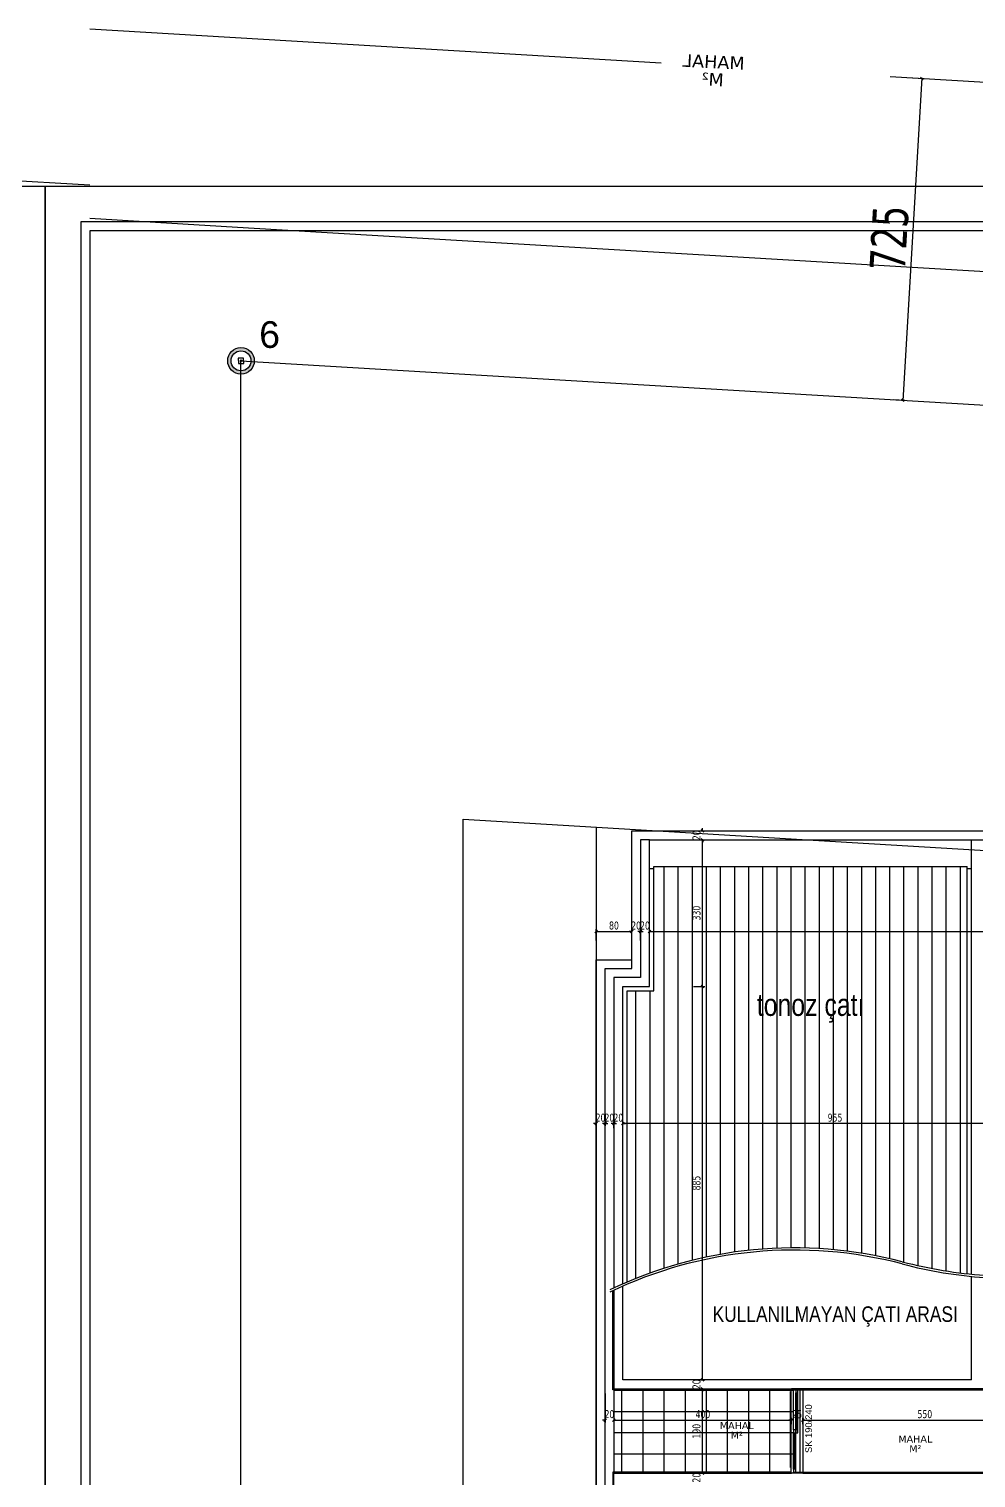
# Model space of a CAD drawing. Header units: millimetres. Extents: x 43168.9 to 43194.6, y -25545.1 to -25543.4.
# Drawn here: x 43178.349 to 43178.775, y -25544.091 to -25543.439 of the extents above; entities that cross this region are included whole.
import ezdxf
from ezdxf.enums import TextEntityAlignment as Align

# ---------------------------------------------------------------- set-up
doc = ezdxf.new("R2010")
doc.units = ezdxf.units.MM
doc.header["$LTSCALE"] = 200
doc.linetypes.add('DASHDOT', pattern=[1, 0.5, -0.25, 0, -0.25])
for name, color, linetype in [('arsasiniri_sgh', 10, 'Continuous'), ('cam_sgh', 1, 'Continuous'), ('dograma_sgh', 43, 'Continuous'), ('duv_sgh', 4, 'Continuous'), ('gor-1_sgh', 232, 'Continuous'), ('gor-2_sgh', 161, 'Continuous'), ('gor-3_sgh', 191, 'Continuous'), ('gor-4_sgh', 17, 'Continuous'), ('olcu-uyg_sgh', 193, 'Continuous'), ('olcuic_sgh', 183, 'Continuous'), ('pafta_sgh', 11, 'Continuous'), ('poz_sgh', 12, 'Continuous'), ('sembol_sgh', 8, 'Continuous'), ('siva_sgh', 145, 'Continuous'), ('tarama-zemin_sgh', 197, 'Continuous'), ('yapi-yaklasma_sgh', 41, 'DASHDOT'), ('yazi-mahal_sgh', 12, 'Continuous')]:
    doc.layers.add(name, color=color, linetype=linetype)
doc.styles.add('1-200', font='arial.ttf', dxfattribs={"height": 60})
doc.styles.add('dim', font='VERDANA.TTF', dxfattribs={"width": 0.7})
doc.styles.add('text1', font='VERDANA.TTF')
doc.styles.add('text2', font='arial.ttf')

msp = doc.modelspace()

# ---------------------------------------------------------------- hatches: boundary and pattern name
h = msp.add_hatch(color=256)
edge = h.paths.add_edge_path()
edge.add_arc((43178.444, -25543.58847), 0.006, 0, 360)
edge = h.paths.add_edge_path(flags=16)
edge.add_arc((43178.444, -25543.58847), 0.0045, 0, 360)

# ---------------------------------------------------------------- linework, layer by layer
at = {"color": 0, "linetype": 'ByBlock', "lineweight": -2}
for p, q in [((43178.75105, -25543.46208), (43178.74993, -25543.46081)), ((43178.44517, -25543.58724), (43178.44277, -25543.5873)), ((43178.44277, -25543.5873), (43178.44283, -25543.5897)), ((43178.44443, -25543.58888), (43178.44357, -25543.58806)), ((43178.44441, -25543.58804), (43178.44359, -25543.5889)), ((43178.44523, -25543.58964), (43178.44517, -25543.58724)), ((43178.44283, -25543.5897), (43178.44523, -25543.58964)), ((43178.74132, -25543.60555), (43178.74245, -25543.60682)), ((43178.65114, -25543.79932), (43178.65234, -25543.80052)), ((43178.65234, -25543.80452), (43178.65114, -25543.80332)), ((43178.65234, -25543.80452), (43178.65114, -25543.80332)), ((43178.60448, -25543.84465), (43178.60328, -25543.84585)), ((43178.61928, -25543.84585), (43178.62048, -25543.84465)), ((43178.61928, -25543.84585), (43178.62048, -25543.84465)), ((43178.62448, -25543.84465), (43178.62328, -25543.84585)), ((43178.62328, -25543.84585), (43178.62448, -25543.84465)), ((43178.62848, -25543.84465), (43178.62728, -25543.84585)), ((43178.62848, -25543.84465), (43178.62728, -25543.84585)), ((43178.65234, -25543.87052), (43178.65114, -25543.86932)), ((43178.65114, -25543.86932), (43178.65234, -25543.87052)), ((43178.60328, -25543.93228), (43178.60448, -25543.93108)), ((43178.60728, -25543.93228), (43178.60848, -25543.93108)), ((43178.60848, -25543.93108), (43178.60728, -25543.93228)), ((43178.61128, -25543.93228), (43178.61248, -25543.93108)), ((43178.61248, -25543.93108), (43178.61128, -25543.93228)), ((43178.61648, -25543.93108), (43178.61528, -25543.93228)), ((43178.61648, -25543.93108), (43178.61528, -25543.93228)), ((43178.65114, -25544.04631), (43178.65234, -25544.04751)), ((43178.65114, -25544.04631), (43178.65234, -25544.04751)), ((43178.65234, -25544.05151), (43178.65114, -25544.05031)), ((43178.65234, -25544.05151), (43178.65114, -25544.05031)), ((43178.60728, -25544.06568), (43178.60848, -25544.06448)), ((43178.61248, -25544.06448), (43178.61128, -25544.06568)), ((43178.61248, -25544.06448), (43178.61128, -25544.06568)), ((43178.69128, -25544.06568), (43178.69248, -25544.06448)), ((43178.69128, -25544.06568), (43178.69248, -25544.06448)), ((43178.69748, -25544.06448), (43178.69628, -25544.06568)), ((43178.69748, -25544.06448), (43178.69628, -25544.06568)), ((43178.65114, -25544.08831), (43178.65234, -25544.08951)), ((43178.65114, -25544.08831), (43178.65234, -25544.08951))]:
    msp.add_line(p, q, dxfattribs=at)
at = {"color": 0, "linetype": 'Continuous', "lineweight": -2}
for radius in [0.006, 0.0045]:
    msp.add_circle((43178.444, -25543.58847), radius, dxfattribs=at)
at = {"layer": 'arsasiniri_sgh', "color": 14}
for p, q in [((43178.444, -25543.58847), (43179.46176, -25543.64889)), ((43178.444, -25544.89), (43178.444, -25543.58847))]:
    msp.add_line(p, q, dxfattribs=at)
at = {"layer": 'cam_sgh'}
for p, q in [((43178.69411, -25544.0695), (43178.69411, -25544.05273)), ((43178.69324, -25544.08709), (43178.69324, -25544.07083))]:
    msp.add_line(p, q, dxfattribs=at)
at = {"layer": 'dograma_sgh'}
for p, q in [((43178.69278, -25544.0514), (43178.69278, -25544.05091)), ((43178.69278, -25544.05091), (43178.69551, -25544.05091)), ((43178.69551, -25544.0514), (43178.69278, -25544.0514)), ((43178.6946, -25544.0514), (43178.69369, -25544.0514)), ((43178.69369, -25544.0514), (43178.69369, -25544.05273)), ((43178.6946, -25544.05273), (43178.6946, -25544.0514)), ((43178.69551, -25544.05091), (43178.69551, -25544.0514)), ((43178.69369, -25544.05273), (43178.6946, -25544.05273)), ((43178.69369, -25544.0695), (43178.69278, -25544.0695)), ((43178.69278, -25544.0695), (43178.69278, -25544.07083)), ((43178.69278, -25544.07083), (43178.69369, -25544.07083)), ((43178.6946, -25544.0695), (43178.69369, -25544.0695)), ((43178.69369, -25544.0695), (43178.69369, -25544.07083)), ((43178.69369, -25544.07083), (43178.69369, -25544.0695)), ((43178.69369, -25544.07083), (43178.6946, -25544.07083)), ((43178.6946, -25544.07083), (43178.6946, -25544.0695)), ((43178.69369, -25544.08709), (43178.69278, -25544.08709)), ((43178.69278, -25544.08709), (43178.69278, -25544.08842)), ((43178.69278, -25544.08842), (43178.69369, -25544.08842)), ((43178.69278, -25544.08891), (43178.69278, -25544.08842)), ((43178.69278, -25544.08842), (43178.69551, -25544.08842)), ((43178.69551, -25544.08891), (43178.69278, -25544.08891)), ((43178.69369, -25544.08842), (43178.69369, -25544.08709)), ((43178.69551, -25544.08842), (43178.69551, -25544.08891))]:
    msp.add_line(p, q, dxfattribs=at)
at = {"layer": 'duv_sgh'}
for p, q in [((43178.61588, -25544.04691), (43178.61588, -25544.00479)), ((43178.77288, -25544.04691), (43178.77288, -25544.00039)), ((43178.61188, -25544.0066), (43178.61188, -25544.05091)), ((43178.61188, -25544.05091), (43178.69188, -25544.05091)), ((43178.77288, -25544.04691), (43178.61588, -25544.04691)), ((43178.69688, -25544.05091), (43178.69188, -25544.05091)), ((43178.77888, -25544.05091), (43178.69688, -25544.05091)), ((43178.61188, -25544.20506), (43178.61188, -25544.08891)), ((43178.61188, -25544.08891), (43178.69188, -25544.08891)), ((43178.69688, -25544.08891), (43178.69188, -25544.08891)), ((43178.69688, -25544.08891), (43178.80688, -25544.08891))]:
    msp.add_line(p, q, dxfattribs=at)
at = {"layer": 'gor-1_sgh'}
for p, q in [((43178.62788, -25543.80392), (43178.62388, -25543.80392)), ((43178.62388, -25543.80392), (43178.62388, -25543.86592)), ((43178.62788, -25543.86992), (43178.62788, -25543.80392)), ((43178.77288, -25543.80392), (43178.77688, -25543.80392)), ((43178.77288, -25543.99939), (43178.77288, -25543.80392)), ((43178.62388, -25543.86592), (43178.61188, -25543.86592)), ((43178.61188, -25543.86592), (43178.61188, -25544.0056)), ((43178.61588, -25544.00379), (43178.61588, -25543.86992)), ((43178.61588, -25543.86992), (43178.62788, -25543.86992))]:
    msp.add_line(p, q, dxfattribs=at)
at = {"layer": 'gor-2_sgh'}
for p, q in [((43178.37588, -25543.52433), (43178.44736, -25543.52858)), ((43178.44736, -25543.52858), (43178.84322, -25543.5521)), ((43178.61988, -25543.86192), (43178.61988, -25543.79992)), ((43178.61988, -25543.79992), (43178.94588, -25543.79992)), ((43178.62788, -25543.80392), (43178.94588, -25543.80392)), ((43178.62788, -25543.81692), (43178.62988, -25543.81692)), ((43178.62988, -25543.81592), (43178.77088, -25543.81592)), ((43178.62988, -25543.87192), (43178.62988, -25543.81592)), ((43178.77088, -25543.99918), (43178.77088, -25543.81592)), ((43178.77088, -25543.81692), (43178.77288, -25543.81692)), ((43178.60788, -25544.46492), (43178.60788, -25543.86192)), ((43178.60788, -25543.86192), (43178.61988, -25543.86192)), ((43178.61788, -25544.00292), (43178.61788, -25543.87192)), ((43178.61788, -25543.87192), (43178.62988, -25543.87192)), ((43178.61188, -25544.05091), (43178.61188, -25544.08891))]:
    msp.add_line(p, q, dxfattribs=at)
for centre, radius, start, end in [((43178.69313, -25544.17946), 0.19191, 75.34683, 115.64482), ((43178.69313, -25544.18046), 0.19191, 75.34683, 115.64482), ((43178.79292, -25543.79782), 0.20257, 255.34683, 266.02095), ((43178.79292, -25543.79882), 0.20257, 255.34683, 266.02095)]:
    msp.add_arc(centre, radius, start, end, dxfattribs=at)
at = {"layer": 'gor-3_sgh'}
for p, q in [((43178.60388, -25544.46892), (43178.60388, -25543.85792)), ((43178.60388, -25543.85792), (43178.61988, -25543.85792))]:
    msp.add_line(p, q, dxfattribs=at)
at = {"layer": 'gor-4_sgh'}
for p, q in [((43178.6345, -25543.99673), (43178.6345, -25543.81592)), ((43178.64085, -25543.99481), (43178.64085, -25543.81591)), ((43178.6472, -25543.99313), (43178.6472, -25543.81591)), ((43178.65355, -25543.99168), (43178.65355, -25543.8159)), ((43178.6599, -25543.99045), (43178.6599, -25543.8159)), ((43178.66625, -25543.98944), (43178.66625, -25543.81589)), ((43178.6726, -25543.98865), (43178.6726, -25543.81589)), ((43178.67895, -25543.98807), (43178.67895, -25543.81589)), ((43178.6853, -25543.98771), (43178.6853, -25543.81588)), ((43178.69165, -25543.98756), (43178.69165, -25543.81588)), ((43178.698, -25543.98761), (43178.698, -25543.81587)), ((43178.70435, -25543.98788), (43178.70435, -25543.81587)), ((43178.7107, -25543.98836), (43178.7107, -25543.81586)), ((43178.71705, -25543.98905), (43178.71705, -25543.81586)), ((43178.7234, -25543.98995), (43178.7234, -25543.81585)), ((43178.72975, -25543.99108), (43178.72975, -25543.81585)), ((43178.7361, -25543.99242), (43178.7361, -25543.81584)), ((43178.74245, -25543.99399), (43178.74245, -25543.81584)), ((43178.7488, -25543.9955), (43178.7488, -25543.81583)), ((43178.75515, -25543.99682), (43178.75515, -25543.81583)), ((43178.7615, -25543.99795), (43178.7615, -25543.81582)), ((43178.76785, -25543.9989), (43178.76785, -25543.81582)), ((43178.6218, -25544.0013), (43178.6218, -25543.87192)), ((43178.62815, -25543.99889), (43178.62815, -25543.87192)), ((43178.69278, -25544.0695), (43178.69278, -25544.05126)), ((43178.69551, -25544.05158), (43178.69551, -25544.08842)), ((43178.69138, -25544.08642), (43178.69138, -25544.05224)), ((43178.69369, -25544.0695), (43178.69369, -25544.05273)), ((43178.6946, -25544.0695), (43178.6946, -25544.05273)), ((43178.69688, -25544.05191), (43178.69688, -25544.08842)), ((43178.69278, -25544.08709), (43178.69278, -25544.07083)), ((43178.69369, -25544.08709), (43178.69369, -25544.07083))]:
    msp.add_line(p, q, dxfattribs=at)
at = {"layer": 'olcu-uyg_sgh'}
for p, q in [((43178.75051, -25543.46119), (43178.74187, -25543.60644)), ((43178.7465, -25543.46121), (43178.75149, -25543.4615)), ((43178.7379, -25543.60595), (43178.74289, -25543.60625))]:
    msp.add_line(p, q, dxfattribs=at)
at = {"layer": 'olcuic_sgh'}
for p, q in [((43178.64774, -25543.79992), (43178.65274, -25543.79992)), ((43178.65174, -25543.79992), (43178.65174, -25543.79872)), ((43178.65174, -25543.87017), (43178.65174, -25543.80367)), ((43178.64774, -25543.80392), (43178.65274, -25543.80392)), ((43178.64774, -25543.80392), (43178.65274, -25543.80392)), ((43178.65174, -25543.80392), (43178.65174, -25543.80512)), ((43178.60363, -25543.84525), (43178.62013, -25543.84525)), ((43178.60388, -25543.84925), (43178.60388, -25543.84425)), ((43178.61988, -25543.84525), (43178.61868, -25543.84525)), ((43178.61988, -25543.84925), (43178.61988, -25543.84425)), ((43178.61988, -25543.84925), (43178.61988, -25543.84425)), ((43178.62388, -25543.84525), (43178.62268, -25543.84525)), ((43178.62388, -25543.84925), (43178.62388, -25543.84425)), ((43178.62388, -25543.84925), (43178.62388, -25543.84425)), ((43178.62388, -25543.84525), (43178.62508, -25543.84525)), ((43178.62763, -25543.84525), (43179.26413, -25543.84525)), ((43178.62788, -25543.84925), (43178.62788, -25543.84425)), ((43178.62788, -25543.84925), (43178.62788, -25543.84425)), ((43178.62788, -25543.84525), (43178.62908, -25543.84525)), ((43178.64774, -25543.86992), (43178.65274, -25543.86992)), ((43178.64774, -25543.86992), (43178.65274, -25543.86992)), ((43178.65174, -25544.04716), (43178.65174, -25543.86967)), ((43178.60388, -25543.92768), (43178.60388, -25543.93268)), ((43178.60788, -25543.92768), (43178.60788, -25543.93268)), ((43178.60788, -25543.92768), (43178.60788, -25543.93268)), ((43178.60388, -25543.93168), (43178.60268, -25543.93168)), ((43178.60788, -25543.93168), (43178.60668, -25543.93168)), ((43178.60788, -25543.93168), (43178.60908, -25543.93168)), ((43178.61188, -25543.93168), (43178.61068, -25543.93168)), ((43178.61188, -25543.93376), (43178.61188, -25543.93068)), ((43178.61188, -25543.93376), (43178.61188, -25543.93068)), ((43178.61188, -25543.93168), (43178.61308, -25543.93168)), ((43178.80713, -25543.93168), (43178.61563, -25543.93168)), ((43178.61588, -25543.93485), (43178.61588, -25543.93068)), ((43178.61588, -25543.93485), (43178.61588, -25543.93068)), ((43178.61588, -25543.93168), (43178.61708, -25543.93168)), ((43178.64774, -25544.04691), (43178.65274, -25544.04691)), ((43178.64774, -25544.04691), (43178.65274, -25544.04691)), ((43178.64774, -25544.05091), (43178.65274, -25544.05091)), ((43178.64774, -25544.05091), (43178.65274, -25544.05091)), ((43178.65174, -25544.04691), (43178.65174, -25544.04571)), ((43178.65174, -25544.08916), (43178.65174, -25544.05066)), ((43178.65174, -25544.05091), (43178.65174, -25544.05211)), ((43178.60788, -25544.05308), (43178.60788, -25544.06608)), ((43178.61188, -25544.05308), (43178.61188, -25544.06608)), ((43178.61188, -25544.05584), (43178.61188, -25544.06608)), ((43178.69188, -25544.06691), (43178.69188, -25544.06408)), ((43178.69188, -25544.06691), (43178.69188, -25544.06408)), ((43178.69688, -25544.06691), (43178.69688, -25544.06408)), ((43178.69688, -25544.06691), (43178.69688, -25544.06408)), ((43178.60788, -25544.06508), (43178.60668, -25544.06508)), ((43178.61163, -25544.06508), (43178.69213, -25544.06508)), ((43178.61188, -25544.06508), (43178.61308, -25544.06508)), ((43178.69188, -25544.06508), (43178.69068, -25544.06508)), ((43178.69663, -25544.06508), (43178.80713, -25544.06508)), ((43178.69688, -25544.06508), (43178.69808, -25544.06508)), ((43178.64774, -25544.08891), (43178.65274, -25544.08891)), ((43178.64774, -25544.08891), (43178.65274, -25544.08891)), ((43178.65174, -25544.08891), (43178.65174, -25544.08771))]:
    msp.add_line(p, q, dxfattribs=at)
at = {"layer": 'pafta_sgh'}
for p, q in [((43178.35588, -25543.51), (43177.17588, -25543.51)), ((43178.35588, -25544.97), (43178.35588, -25543.51)), ((43178.35588, -25543.51), (43178.35588, -25544.97)), ((43179.53588, -25543.51), (43178.35588, -25543.51)), ((43178.37188, -25543.526), (43178.37188, -25544.954)), ((43179.51988, -25543.526), (43178.37188, -25543.526)), ((43178.37588, -25543.53), (43178.37588, -25544.95)), ((43179.51588, -25543.53), (43178.37588, -25543.53))]:
    msp.add_line(p, q, dxfattribs=at)
at = {"layer": 'siva_sgh'}
for p, q in [((43178.61138, -25544.05141), (43178.61138, -25544.00683)), ((43178.69138, -25544.05141), (43178.61138, -25544.05141)), ((43178.69138, -25544.05141), (43178.69738, -25544.05141)), ((43178.69738, -25544.05141), (43178.77888, -25544.05141)), ((43178.69138, -25544.08841), (43178.61138, -25544.08841)), ((43178.61138, -25544.08841), (43178.61138, -25544.20523)), ((43178.69551, -25544.08842), (43178.69688, -25544.08842)), ((43178.69688, -25544.08842), (43178.69738, -25544.08842)), ((43178.69738, -25544.08841), (43178.80638, -25544.08841))]:
    msp.add_line(p, q, dxfattribs=at)
at = {"layer": 'tarama-zemin_sgh'}
for p, q in [((43178.61545, -25544.08891), (43178.61545, -25544.05141)), ((43178.62497, -25544.08891), (43178.62497, -25544.05141)), ((43178.6345, -25544.08891), (43178.6345, -25544.05141)), ((43178.64402, -25544.08891), (43178.64402, -25544.05141)), ((43178.65355, -25544.08891), (43178.65355, -25544.05141)), ((43178.66307, -25544.08891), (43178.66307, -25544.05141)), ((43178.6726, -25544.08891), (43178.6726, -25544.05141)), ((43178.68212, -25544.08891), (43178.68212, -25544.05141)), ((43178.69165, -25544.08891), (43178.69165, -25544.05141)), ((43178.69278, -25544.0518), (43178.61188, -25544.0518)), ((43178.69278, -25544.06133), (43178.61188, -25544.06133)), ((43178.69278, -25544.07085), (43178.61188, -25544.07085)), ((43178.69278, -25544.08038), (43178.61188, -25544.08038))]:
    msp.add_line(p, q, dxfattribs=at)
at = {"layer": 'yapi-yaklasma_sgh', "color": 40}
for p, q in [((43178.37588, -25543.43918), (43178.63321, -25543.45447)), ((43178.73616, -25543.46059), (43179.21311, -25543.48894)), ((43178.13764, -25543.49515), (43178.37601, -25543.50932))]:
    msp.add_line(p, q, dxfattribs=at)
at = {"layer": 'yapi-yaklasma_sgh'}
for p, q in [((43178.544, -25543.79476), (43179.35777, -25543.84307)), ((43178.544, -25544.78759), (43178.544, -25543.79476)), ((43178.604, -25544.72615), (43178.604, -25543.79832))]:
    msp.add_line(p, q, dxfattribs=at)

# ---------------------------------------------------------------- texts
at = {"color": 7, "style": 'text1', "text_generation_flag": 4}
for tag, text, height, p in [('MAHAL', '', 0.00577, (43178.6567, -25543.45395)), ('M²', 'm²', 0.005769, (43178.6563, -25543.46184))]:
    msp.add_attdef(tag, text=text, height=height, rotation=177.14684, dxfattribs=at).set_placement(p, align=Align.MIDDLE)
at = {"color": 7, "style": 'text1'}
for tag, text, p in [('MAHAL', '', (43178.66718, -25544.06752)), ('M²', 'm²', (43178.66718, -25544.07183)), ('MAHAL', '', (43178.74754, -25544.07356)), ('M²', 'm²', (43178.74754, -25544.07788))]:
    msp.add_attdef(tag, text=text, height=0.00315, dxfattribs=at).set_placement(p, align=Align.MIDDLE)
at = {"layer": 'olcu-uyg_sgh', "color": 2, "style": 'dim', "width": 0.7}
msp.add_text('725', height=0.016, rotation=86.59893, dxfattribs=at).set_placement((43178.74282, -25543.54837))
at = {"layer": 'olcuic_sgh', "color": 2, "style": 'dim', "width": 0.7}
for s, p in [('20', (43178.65083, -25543.80414)), ('330', (43178.65083, -25543.84025)), ('885', (43178.65082, -25543.9617)), ('20', (43178.65083, -25544.05114)), ('190', (43178.65083, -25544.07334)), ('20', (43178.65083, -25544.09314))]:
    msp.add_text(s, height=0.0036, rotation=90, dxfattribs=at).set_placement(p)
for s, p in [('80', (43178.60969, -25543.84433)), ('20', (43178.61965, -25543.84434)), ('20', (43178.62365, -25543.84434)), ('20', (43178.60365, -25543.93077)), ('20', (43178.60765, -25543.93077)), ('20', (43178.61165, -25543.93077)), ('955', (43178.7081, -25543.93077)), ('20', (43178.60765, -25544.06416)), ('400', (43178.64862, -25544.06416)), ('25', (43178.69216, -25544.06416)), ('550', (43178.74853, -25544.06416))]:
    msp.add_text(s, height=0.0036, dxfattribs=at).set_placement(p)
at = {"layer": 'poz_sgh', "style": 'text2'}
msp.add_text('SK 190/240', height=0.003, rotation=90, dxfattribs=at).set_placement((43178.701, -25544.06889), align=Align.CENTER)
at = {"layer": 'sembol_sgh', "color": 1, "ltscale": 50, "style": '1-200'}
msp.add_text('6', height=0.012, rotation=1.36382, dxfattribs=at).set_placement((43178.45233, -25543.58277))
at = {"layer": 'yazi-mahal_sgh', "color": 252, "style": 'text2', "width": 0.8}
msp.add_text('tonoz çatı', height=0.01, dxfattribs=at).set_placement((43178.67619, -25543.8832))
at = {"layer": 'yazi-mahal_sgh', "style": 'text2', "width": 0.8}
msp.add_text('KULLANILMAYAN ÇATI ARASI', height=0.007, dxfattribs=at).set_placement((43178.65628, -25544.02087))

doc.saveas('drawing.dxf')
